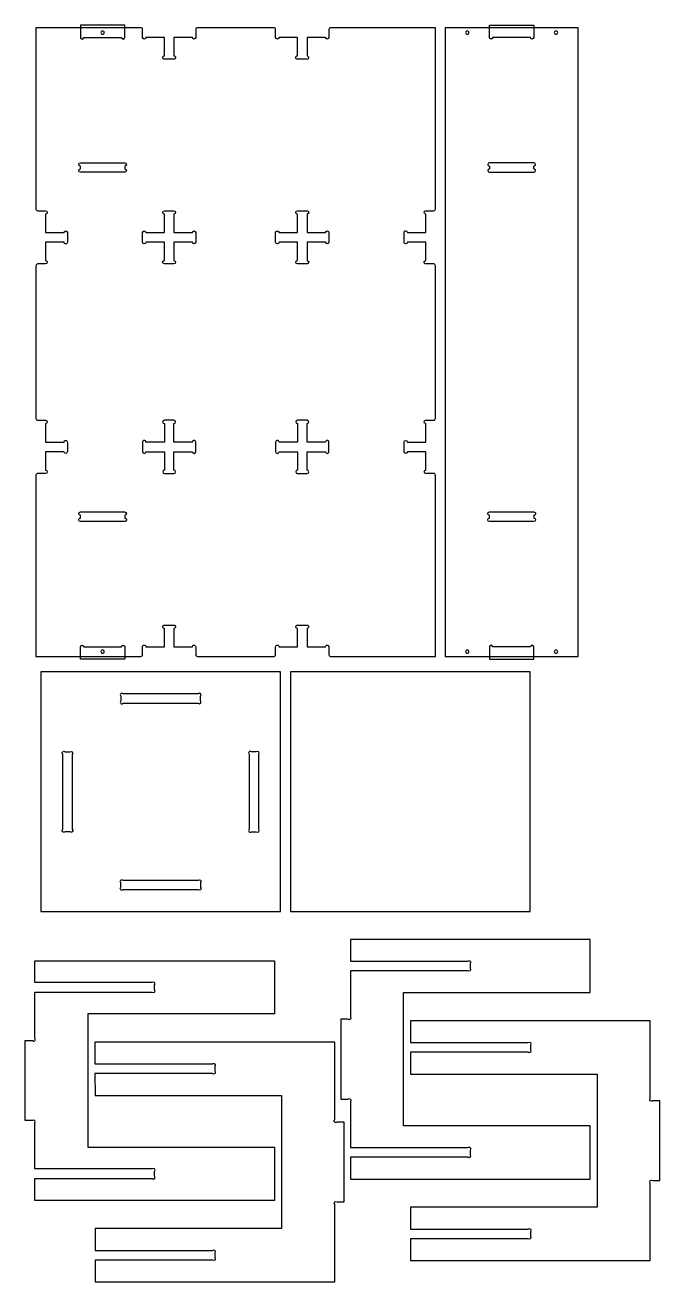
# Model space of a CAD drawing. Extents: x 14 to 1206, y 53 to 2412.
import ezdxf

# ---------------------------------------------------------------- set-up
doc = ezdxf.new("R2010")
doc.units = 0
for name, color, linetype in [('DRILL', 3, 'CONTINUOUS'), ('INSIDE', 4, 'CONTINUOUS'), ('OUTSIDE', 1, 'CONTINUOUS'), ('POCKET', 6, 'CONTINUOUS')]:
    doc.layers.add(name, color=color, linetype=linetype)

msp = doc.modelspace()

# ---------------------------------------------------------------- linework, layer by layer
at = {"layer": 'DRILL'}
for points in [[(156.7, 2397.8, 0.414214), (159.8, 2394.7, 0.414214), (163, 2397.8, 0.414214), (159.8, 2401, 0.414214)], [(847.7, 2397.8, 0.414214), (844.5, 2401, 0.414214), (841.3, 2397.8, 0.414214), (844.5, 2394.7, 0.414214)], [(1014.4, 2397.8, 0.414214), (1011.2, 2401, 0.414214), (1008, 2397.8, 0.414214), (1011.2, 2394.7, 0.414214)], [(156.7, 1235.8, 0.414214), (159.8, 1232.7, 0.414214), (163, 1235.8, 0.414214), (159.8, 1239, 0.414214)], [(847.7, 1235.8, 0.414214), (844.5, 1239, 0.414214), (841.3, 1235.8, 0.414214), (844.5, 1232.7, 0.414214)], [(1014.4, 1235.8, 0.414214), (1011.2, 1239, 0.414214), (1008, 1235.8, 0.414214), (1011.2, 1232.7, 0.414214)]]:
    msp.add_lwpolyline(points, format="xyb", close=True, dxfattribs=at)
at = {"layer": 'INSIDE'}
for points in [[(118.2, 2135.6, -1), (118.2, 2142), (118.2, 2147.3, -1), (118.2, 2153.6), (201.5, 2153.6, -1), (201.5, 2147.3), (201.5, 2142, -1), (201.5, 2135.6)], [(886.2, 2153.6, 1), (886.2, 2147.3), (886.2, 2142, 1), (886.2, 2135.6), (969.5, 2135.6, 1), (969.5, 2142), (969.5, 2147.3, 1), (969.5, 2153.6)], [(293.8, 1963.5), (275.8, 1963.5, -1), (275.8, 1969.9), (275.8, 2004.5), (241.2, 2004.5, -1), (234.8, 2004.5), (234.8, 2022.5, -1), (241.2, 2022.5), (275.8, 2022.5), (275.8, 2057.2, -1), (275.8, 2063.5), (293.8, 2063.5, -1), (293.8, 2057.2), (293.8, 2022.5), (328.5, 2022.5, -1), (334.8, 2022.5), (334.8, 2004.5, -1), (328.5, 2004.5), (293.8, 2004.5), (293.8, 1969.9, -1)], [(584.8, 2004.5, -1), (578.5, 2004.5), (543.8, 2004.5), (543.8, 1969.9, -1), (543.8, 1963.5), (525.8, 1963.5, -1), (525.8, 1969.9), (525.8, 2004.5), (491.2, 2004.5, -1), (484.8, 2004.5), (484.8, 2022.5, -1), (491.2, 2022.5), (525.8, 2022.5), (525.8, 2057.2, -1), (525.8, 2063.5), (543.8, 2063.5, -1), (543.8, 2057.2), (543.8, 2022.5), (578.5, 2022.5, -1), (584.8, 2022.5)], [(234.8, 1611.2, 0.414214), (238, 1608, 0.414214), (241.2, 1611.2), (275.8, 1611.2), (275.8, 1576.5, 1), (275.8, 1570.2), (293.8, 1570.2, 1), (293.8, 1576.5), (293.8, 1611.2), (328.5, 1611.2, 1), (334.8, 1611.2), (334.8, 1629.2, 0.414214), (331.7, 1632.4, 0.414214), (328.5, 1629.2), (293.8, 1629.2), (293.8, 1663.8, 1), (293.8, 1670.2), (275.8, 1670.2, 1), (275.8, 1663.8), (275.8, 1629.2), (241.2, 1629.2, 0.414214), (238, 1632.4, 0.414214), (234.8, 1629.2)], [(525.8, 1570.2), (543.8, 1570.2, 1), (543.8, 1576.5), (543.8, 1611.2), (578.5, 1611.2, 0.414214), (581.7, 1608, 0.414214), (584.8, 1611.2), (584.8, 1629.2, 0.414214), (581.7, 1632.4, 0.414214), (578.5, 1629.2), (543.8, 1629.2), (543.8, 1663.8, 1), (543.8, 1670.2), (525.8, 1670.2, 1), (525.8, 1663.8), (525.8, 1629.2), (491.2, 1629.2, 0.414214), (488, 1632.4, 0.414214), (484.8, 1629.2), (484.8, 1611.2, 0.414214), (488, 1608, 0.414214), (491.2, 1611.2), (525.8, 1611.2), (525.8, 1576.5, 1)], [(118.2, 1480.1, -1), (118.2, 1486.4), (118.2, 1491.7, -1), (118.2, 1498.1), (201.5, 1498.1, -1), (201.5, 1491.7), (201.5, 1486.4, -0.414214), (204.7, 1483.2, -0.414214), (201.5, 1480.1)], [(886.2, 1498.1), (969.5, 1498.1, -0.414214), (972.7, 1494.9, -0.414214), (969.5, 1491.7), (969.5, 1486.4, -1), (969.5, 1480.1), (886.2, 1480.1, -1), (886.2, 1486.4), (886.2, 1491.7, -1)], [(198.4, 1138.8), (339.5, 1138.8, 1), (343.9, 1143.3), (343.9, 1152.3, 1), (339.5, 1156.8), (198.4, 1156.8, 1), (193.9, 1152.3), (193.9, 1147.8), (193.9, 1143.3, 1)], [(102.9, 1043.3), (102.9, 902.3, -1), (98.5, 897.8), (89.4, 897.8, -1), (84.9, 902.3), (84.9, 1043.3, -1), (89.4, 1047.8), (93.9, 1047.8), (98.5, 1047.8, -1)], [(434.9, 1043.3), (434.9, 902.3, 1), (439.4, 897.8), (443.9, 897.8), (448.5, 897.8, 1), (452.9, 902.3), (452.9, 1043.3, 1), (448.5, 1047.8), (439.4, 1047.8, 1)], [(339.5, 788.8), (198.4, 788.8, -1), (193.9, 793.3), (193.9, 797.8), (193.9, 802.3, -1), (198.4, 806.8), (339.5, 806.8, -1), (343.9, 802.3), (343.9, 793.3, -1)]]:
    msp.add_lwpolyline(points, format="xyb", close=True, dxfattribs=at)
at = {"layer": 'OUTSIDE'}
for points in [[(588, 1226.8), (784.8, 1226.8), (784.8, 1567, 0.414214), (781.7, 1570.2), (766.8, 1570.2, -1), (766.8, 1576.5), (766.8, 1611.2), (732.2, 1611.2, -1), (725.8, 1611.2), (725.8, 1629.2, -1), (732.2, 1629.2), (766.8, 1629.2), (766.8, 1663.8, -1), (766.8, 1670.2), (781.7, 1670.2, 0.414214), (784.8, 1673.4), (784.8, 1960.3, 0.414214), (781.7, 1963.5), (766.8, 1963.5, -0.414214), (763.7, 1966.7, -0.414214), (766.8, 1969.9), (766.8, 2004.5), (732.2, 2004.5, -1), (725.8, 2004.5), (725.8, 2022.5, -0.414214), (729, 2025.7, -0.414214), (732.2, 2022.5), (766.8, 2022.5), (766.8, 2057.2, -0.414214), (763.7, 2060.3, -0.414214), (766.8, 2063.5), (781.7, 2063.5, 0.414214), (784.8, 2066.7), (784.8, 2406.8), (588, 2406.8, 0.414214), (584.8, 2403.7), (584.8, 2388.8, -1), (578.5, 2388.8), (543.8, 2388.8), (543.8, 2354.2, -0.414214), (547, 2351, -0.414214), (543.8, 2347.8), (525.8, 2347.8, -0.414214), (522.7, 2351, -0.414214), (525.8, 2354.2), (525.8, 2388.8), (491.2, 2388.8, -1), (484.8, 2388.8), (484.8, 2403.7, 0.414214), (481.7, 2406.8), (338, 2406.8, 0.414214), (334.8, 2403.7), (334.8, 2388.8, -1), (328.5, 2388.8), (293.8, 2388.8), (293.8, 2354.2, -0.414214), (297, 2351, -0.414214), (293.8, 2347.8), (275.8, 2347.8, -0.414214), (272.7, 2351, -0.414214), (275.8, 2354.2), (275.8, 2388.8), (241.2, 2388.8, -1), (234.8, 2388.8), (234.8, 2403.7, 0.414214), (231.7, 2406.8), (201.5, 2406.8), (118.2, 2406.8), (34.8, 2406.8), (34.8, 2066.7, 0.414214), (38, 2063.5), (52.8, 2063.5, -1), (52.8, 2057.2), (52.8, 2022.5), (87.5, 2022.5, -1), (93.8, 2022.5), (93.8, 2004.5, -0.414214), (90.7, 2001.3, -0.414214), (87.5, 2004.5), (52.8, 2004.5), (52.8, 1969.9, -1), (52.8, 1963.5), (38, 1963.5, 0.414214), (34.8, 1960.3), (34.8, 1673.4, 0.414214), (38, 1670.2), (52.8, 1670.2, -1), (52.8, 1663.8), (52.8, 1629.2), (87.5, 1629.2, -0.414214), (90.7, 1632.4, -0.414214), (93.8, 1629.2), (93.8, 1611.2, -0.414214), (90.7, 1608, -0.414214), (87.5, 1611.2), (52.8, 1611.2), (52.8, 1576.5, -1), (52.8, 1570.2), (38, 1570.2, 0.414214), (34.8, 1567), (34.8, 1226.8), (118.2, 1226.8), (201.5, 1226.8), (231.7, 1226.8, 0.414214), (234.8, 1230), (234.8, 1244.8, -0.414214), (238, 1248, -0.414214), (241.2, 1244.8), (275.8, 1244.8), (275.8, 1279.5, -0.414214), (272.7, 1282.7, -0.414214), (275.8, 1285.8), (293.8, 1285.8, -0.414214), (297, 1282.7, -0.414214), (293.8, 1279.5), (293.8, 1244.8), (328.5, 1244.8, -0.414214), (331.7, 1248, -0.414214), (334.8, 1244.8), (334.8, 1230, 0.414214), (338, 1226.8), (481.7, 1226.8, 0.414214), (484.8, 1230), (484.8, 1244.8, -0.414214), (488, 1248, -0.414214), (491.2, 1244.8), (525.8, 1244.8), (525.8, 1279.5, -0.414214), (522.7, 1282.7, -0.414214), (525.8, 1285.8), (543.8, 1285.8, -0.414214), (547, 1282.7, -0.414214), (543.8, 1279.5), (543.8, 1244.8), (578.5, 1244.8, -0.414214), (581.7, 1248, -0.414214), (584.8, 1244.8), (584.8, 1230, 0.414214)], [(607, 395.8), (620.5, 395.8, -1), (625, 391.3), (625, 304.8), (845.5, 304.8, -1), (850, 300.3), (850, 291.2, -1), (845.5, 286.8), (625, 286.8), (625, 245.8), (1075.1, 245.8), (1075, 345.8), (725, 345.8), (725, 595.8), (1075, 595.8), (1075, 695.8), (625, 695.8), (625, 654.8), (845.5, 654.8, -1), (850, 650.3), (850, 641.2, -1), (845.5, 636.8), (625, 636.8), (625, 550.2, -1), (620.5, 545.8), (607, 545.8)], [(32.4, 246.7), (253, 246.7, 1), (257.4, 251.2), (257.4, 260.3, 1), (253, 264.7), (32.4, 264.7), (32.4, 351.3, 1), (28, 355.7), (14.4, 355.7), (14.4, 505.7), (28, 505.7, 1), (32.4, 510.2), (32.4, 596.7), (253, 596.7, 1), (257.4, 601.2), (257.4, 610.3, 1), (253, 614.7), (32.4, 614.7), (32.4, 655.7), (482.4, 655.7), (482.4, 555.7), (132.4, 555.7), (132.4, 305.7), (482.4, 305.7), (482.6, 205.7), (32.4, 205.7)], [(738.1, 501.9), (958.6, 501.9, -1), (963, 497.4), (963, 488.3, -1), (958.6, 483.9), (738.1, 483.9), (738.2, 442.9), (1088.2, 442.9), (1088.2, 192.9), (738.2, 192.9), (738.2, 151.9), (958.7, 151.9, -1), (963.2, 147.4), (963.2, 138.3, -1), (958.7, 133.9), (738.2, 133.9), (738.2, 92.9), (1188.2, 92.9), (1188.2, 238.4, -1), (1192.6, 242.9), (1206.2, 242.9), (1206.2, 392.9), (1192.6, 392.9, -1), (1188.2, 397.3), (1188.2, 542.9), (738, 542.9)], [(370.5, 457.4), (370.5, 448.3, -1), (366, 443.8), (145.5, 443.8), (145.6, 402.8), (495.6, 402.8), (495.6, 152.8), (145.6, 152.8), (145.6, 111.8), (366.2, 111.8, -1), (370.6, 107.4), (370.6, 98.3, -1), (366.2, 93.8), (145.6, 93.8), (145.6, 52.8), (595.6, 52.8), (595.6, 198.4, -1), (600.1, 202.8), (613.6, 202.8), (613.6, 352.8), (600.1, 352.8, -1), (595.6, 357.3), (595.6, 502.8), (145.5, 502.8), (145.5, 461.8), (366, 461.8, -1)]]:
    msp.add_lwpolyline(points, format="xyb", close=True, dxfattribs=at)
for points in [[(886.2, 2406.8), (802.8, 2406.8), (802.8, 1226.8), (886.2, 1226.8), (969.5, 1226.8), (1052.8, 1226.8), (1052.8, 2406.8), (969.5, 2406.8)], [(43.9, 747.8), (493.9, 747.8), (493.9, 1197.8), (43.9, 1197.8)], [(512.4, 748.1), (962.4, 748.1), (962.4, 1198.1), (512.4, 1198.1)]]:
    msp.add_lwpolyline(points, close=True, dxfattribs=at)
at = {"layer": 'POCKET'}
for points in [[(118.2, 2411.8), (118.2, 2406.8), (118.2, 2388.8, 1), (124.5, 2388.8), (195.2, 2388.8, 1), (201.5, 2388.8), (201.5, 2406.8), (201.5, 2411.8)], [(886.2, 2411.8), (969.5, 2411.8), (969.5, 2406.8), (969.5, 2388.8, -1), (963.2, 2388.8), (892.5, 2388.8, -1), (886.2, 2388.8), (886.2, 2406.8)], [(118.2, 1226.8), (118.2, 1244.8, -1), (124.5, 1244.8), (195.2, 1244.8, -1), (201.5, 1244.8), (201.5, 1226.8), (201.5, 1221.8), (118.2, 1221.8)], [(886.5, 1221.8), (969.5, 1221.8), (969.5, 1226.8), (969.5, 1244.8, 1), (963.2, 1244.8), (892.5, 1244.8, 1), (886.2, 1244.8), (886.2, 1226.8), (886.2, 1221.8)]]:
    msp.add_lwpolyline(points, format="xyb", close=True, dxfattribs=at)

doc.saveas('drawing.dxf')
